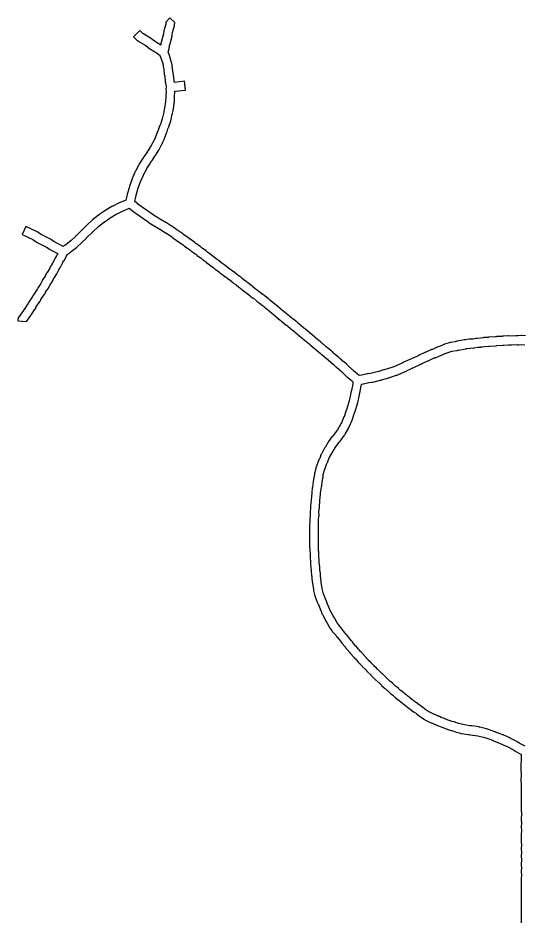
# Model space of a CAD drawing. Extents: x -90 to 105, y 288 to 664.
# Drawn here: x -89.3 to 7.5, y 492.2 to 664.5 of the extents above; entities that cross this region are included whole.
import ezdxf

# ---------------------------------------------------------------- set-up
doc = ezdxf.new("R2010")
doc.units = 0
doc.layers.get('0').update_dxf_attribs({"linetype": 'CONTINUOUS'})

msp = doc.modelspace()

# ---------------------------------------------------------------- linework, layer by layer
at = {"color": 7}
for points in [[(8.175359, 603.505857), (7.451376, 603.539275), (7.423518, 603.539275), (7.362259, 603.539275), (6.799779, 603.500296), (6.794219, 603.500296), (6.387675, 603.517119), (6.359817, 603.517119), (6.298558, 603.517119), (5.374087, 603.455872), (5.368526, 603.455872), (4.961982, 603.472695), (4.934124, 603.472695), (4.872865, 603.472695), (3.948394, 603.411447), (3.920649, 603.411447), (3.9095, 603.411447), (3.770272, 603.411447), (3.764712, 603.411447), (3.686744, 603.405745), (2.650891, 603.344497), (2.628617, 603.344497), (2.528373, 603.333376), (2.411422, 603.316553), (2.405852, 603.316553), (1.152804, 603.238597), (1.11939, 603.232894), (1.069268, 603.227191), (1.063699, 603.227191), (0.985731, 603.210368), (0.980162, 603.210368), (0.963455, 603.210368), (0.200488, 603.156132), (0.150366, 603.156132), (0.116951, 603.150429), (0.066829, 603.144726), (0.06126, 603.144726), (-0.016707, 603.127903), (-0.462236, 603.049946), (-1.085975, 603.016528), (-1.108253, 603.016528), (-1.214066, 603.005408), (-1.331017, 602.988585), (-1.342154, 602.982882), (-1.882357, 602.893776), (-2.528373, 602.854798), (-2.572926, 602.854798), (-2.61191, 602.849095), (-2.634188, 602.849095), (-2.673172, 602.843392), (-3.308049, 602.732017), (-3.447277, 602.720897), (-3.491829, 602.720897), (-3.530813, 602.715194), (-3.553083, 602.715194), (-3.592067, 602.709492), (-4.934221, 602.470033), (-5.00662, 602.458912), (-5.106863, 602.436671), (-5.173691, 602.414431), (-5.296212, 602.381012), (-6.215114, 602.21395), (-6.293082, 602.20283), (-6.393325, 602.180589), (-6.471294, 602.158348), (-7.379057, 601.879882), (-7.418041, 601.868762), (-7.457026, 601.857642), (-7.49601, 601.840818), (-7.512719, 601.835116), (-7.573978, 601.807172), (-8.364791, 601.456318), (-8.698936, 601.350504), (-8.737921, 601.339383), (-8.782473, 601.32256), (-8.838164, 601.300319), (-8.893854, 601.272376), (-9.706943, 600.910384), (-9.734801, 600.904682), (-9.86846, 600.865703), (-9.907444, 600.84888), (-9.924153, 600.843177), (-9.985412, 600.815234), (-10.954436, 600.380843), (-10.971145, 600.37514), (-11.00456, 600.358317), (-11.082529, 600.319339), (-11.099238, 600.308218), (-11.104798, 600.308218), (-11.104798, 600.302516), (-11.143782, 600.285692), (-12.257602, 599.795611), (-12.296587, 599.778788), (-12.307735, 599.773085), (-12.34672, 599.750845), (-12.380135, 599.734022), (-12.402404, 599.722901), (-12.452526, 599.689483), (-12.691996, 599.55025), (-12.708705, 599.53913), (-15.359598, 598.358478), (-15.376308, 598.352776), (-15.42086, 598.330535), (-15.454276, 598.313712), (-15.498829, 598.291471), (-15.504389, 598.285768), (-15.571217, 598.24679), (-15.788412, 598.124266), (-15.805121, 598.113146), (-17.097153, 597.545096), (-17.108302, 597.539394), (-18.533992, 597.082728), (-18.834724, 597.015892), (-18.901552, 597.004771), (-18.918261, 596.999068), (-19.063057, 596.954501), (-20.004218, 596.651419), (-20.009778, 596.651419), (-21.557989, 596.294997), (-21.569138, 596.294997), (-22.048081, 596.2226), (-22.081496, 596.216898), (-22.187308, 596.200074), (-22.209577, 596.194372), (-23.234292, 595.960473), (-23.295551, 595.949353), (-23.763356, 595.882516), (-24.064087, 596.166542), (-24.10864, 596.205521), (-24.13091, 596.222344), (-24.821478, 596.790393), (-24.866031, 596.829371), (-24.88274, 596.846194), (-24.910598, 596.868435), (-26.024419, 597.937703), (-26.085678, 597.998951), (-26.130231, 598.037929), (-26.14694, 598.054752), (-26.213768, 598.104879), (-27.049133, 598.795447), (-27.071402, 598.817688), (-27.09926, 598.839928), (-27.455683, 599.185213), (-27.511373, 599.240901), (-27.516933, 599.246604), (-27.561486, 599.280022), (-27.578195, 599.296845), (-27.645023, 599.346972), (-28.597339, 600.143354), (-28.603041, 600.149057), (-28.736686, 600.271581), (-28.753509, 600.288404), (-28.792487, 600.327382), (-28.792487, 600.333085), (-28.837054, 600.372064), (-28.853877, 600.388887), (-28.876118, 600.40571), (-29.861849, 601.213229), (-29.878672, 601.230053), (-29.906616, 601.252293), (-29.984572, 601.33025), (-30.04026, 601.385938), (-30.084827, 601.424916), (-30.123805, 601.458334), (-30.948034, 602.137764), (-30.964857, 602.154587), (-30.992801, 602.176828), (-31.126445, 602.310472), (-31.24338, 602.405138), (-31.260203, 602.416258), (-32.062154, 603.078982), (-32.073274, 603.090102), (-32.090097, 603.106926), (-32.106921, 603.118046), (-32.162608, 603.179294), (-32.168311, 603.179294), (-32.212878, 603.218272), (-32.229701, 603.235095), (-32.296537, 603.285222), (-33.176456, 604.014774), (-33.187577, 604.025894), (-33.198697, 604.037015), (-33.226641, 604.059255), (-33.232344, 604.064958), (-33.249167, 604.081781), (-33.288145, 604.109725), (-33.316089, 604.131966), (-34.273973, 604.922779), (-34.285093, 604.933899), (-34.301916, 604.94502), (-34.324157, 604.96726), (-34.32986, 604.972963), (-34.346683, 604.989786), (-34.385661, 605.01773), (-34.413605, 605.039971), (-35.349214, 605.814078), (-35.377158, 605.836318), (-35.382861, 605.842021), (-35.410804, 605.869965), (-35.421924, 605.875668), (-35.433045, 605.886788), (-35.460988, 605.903611), (-35.472109, 605.914731), (-35.477812, 605.920434), (-36.385577, 606.672263), (-36.446825, 606.722391), (-36.452528, 606.728094), (-36.497095, 606.761512), (-36.513918, 606.772632), (-36.586314, 606.822759), (-36.608555, 606.839583), (-36.636499, 606.861823), (-36.658739, 606.878646), (-37.494106, 607.569214), (-37.555353, 607.619341), (-37.561056, 607.625044), (-37.605623, 607.658462), (-37.622446, 607.675285), (-37.694843, 607.719852), (-37.711666, 607.730973), (-37.761793, 607.769951), (-38.714109, 608.555193), (-38.719811, 608.560895), (-38.736635, 608.577719), (-38.770053, 608.605662), (-38.775756, 608.611365), (-38.820323, 608.655932), (-38.837146, 608.667052), (-39.824653, 609.482633), (-39.841476, 609.499456), (-39.874894, 609.527399), (-39.874894, 609.533102), (-39.880597, 609.533102), (-39.925164, 609.572081), (-39.941987, 609.588904), (-40.008824, 609.639031), (-40.883174, 610.363014), (-40.944422, 610.418701), (-40.994549, 610.452119), (-41.061385, 610.502247), (-41.083626, 610.513367), (-41.195001, 610.591324), (-41.222945, 610.613565), (-41.245185, 610.630388), (-41.796525, 611.087053), (-41.857802, 611.142741), (-41.907929, 611.176159), (-41.974765, 611.226286), (-41.997006, 611.237407), (-42.320013, 611.465745), (-42.347957, 611.487986), (-42.370198, 611.504809), (-42.921538, 611.961478), (-42.982814, 612.017165), (-43.032941, 612.056144), (-43.049764, 612.067264), (-43.434033, 612.340141), (-43.445154, 612.345844), (-44.074462, 612.863772), (-44.10788, 612.891715), (-44.158008, 612.930693), (-44.174831, 612.941814), (-44.570235, 613.22028), (-44.598178, 613.24252), (-44.620419, 613.259344), (-45.171759, 613.716009), (-45.266425, 613.793966), (-45.283248, 613.805086), (-45.350084, 613.855214), (-45.372325, 613.866334), (-45.695335, 614.094673), (-45.723279, 614.116913), (-45.74552, 614.133737), (-46.29686, 614.590405), (-46.391526, 614.668362), (-46.408349, 614.679482), (-46.425172, 614.696306), (-46.497568, 614.740873), (-46.837282, 614.98592), (-46.865225, 615.008161), (-46.887466, 615.024984), (-47.338563, 615.398116), (-47.344266, 615.398116), (-47.377684, 615.426059), (-47.388804, 615.43718), (-47.405628, 615.4483), (-48.023798, 615.882691), (-48.051742, 615.904932), (-48.073983, 615.921755), (-48.369146, 616.166802), (-48.430394, 616.22249), (-48.436097, 616.22249), (-48.480664, 616.255908), (-48.5475, 616.300475), (-48.569741, 616.317298), (-49.165637, 616.740552), (-49.19358, 616.762792), (-49.215821, 616.779616), (-49.510982, 617.024663), (-49.572229, 617.07479), (-49.577932, 617.080493), (-49.622499, 617.113911), (-49.639322, 617.125032), (-49.711719, 617.175159), (-50.296474, 617.587272), (-50.307595, 617.598392), (-50.803245, 618.004937), (-50.89791, 618.082893), (-50.914733, 618.094014), (-50.98157, 618.144141), (-51.003811, 618.155261), (-51.505029, 618.517253), (-51.510732, 618.517253), (-52.011951, 618.929366), (-52.062078, 618.962784), (-52.128914, 619.007351), (-52.151155, 619.024174), (-52.69136, 619.408443), (-52.719304, 619.430684), (-52.741545, 619.447507), (-53.08683, 619.731533), (-53.114773, 619.759477), (-53.148192, 619.78742), (-53.198319, 619.826399), (-53.215142, 619.837519), (-53.827744, 620.266341), (-53.855688, 620.288582), (-53.877928, 620.305405), (-54.095118, 620.489176), (-54.100821, 620.494879), (-54.162068, 620.545006), (-54.167771, 620.550709), (-54.212338, 620.584127), (-54.279175, 620.634255), (-54.301415, 620.645375), (-54.969708, 621.11875), (-55.003126, 621.146693), (-55.019949, 621.157814), (-55.214869, 621.319316), (-55.248288, 621.347259), (-55.298415, 621.386238), (-55.315238, 621.397358), (-56.273122, 622.071219), (-56.295363, 622.088042), (-56.323307, 622.110283), (-56.34013, 622.127106), (-56.401377, 622.182794), (-56.40708, 622.182794), (-56.440498, 622.210737), (-56.451619, 622.221858), (-56.468442, 622.232978), (-57.470882, 622.940255), (-57.50986, 622.968198), (-57.520981, 622.979318), (-57.554399, 623.007262), (-57.604526, 623.04624), (-58.573551, 623.731242), (-58.640387, 623.781369), (-58.64609, 623.781369), (-58.696217, 623.814787), (-58.724161, 623.83161), (-58.735281, 623.837313), (-59.74329, 624.555727), (-59.771233, 624.57255), (-59.804651, 624.600494), (-59.810354, 624.606197), (-59.821475, 624.611899), (-59.943998, 624.684296), (-59.955119, 624.689999), (-60.957556, 625.291463), (-60.974379, 625.302584), (-60.980082, 625.308286), (-60.991202, 625.313989), (-61.030181, 625.347407), (-61.080308, 625.380825), (-61.102549, 625.391946), (-63.235515, 626.67284), (-63.268934, 626.695081), (-63.285757, 626.706201), (-66.220674, 628.77234), (-66.242915, 628.789164), (-66.265156, 628.805987), (-66.838774, 629.268221), (-66.649414, 630.14814), (-66.649414, 630.153843), (-66.638293, 630.19841), (-66.242887, 631.612963), (-66.237184, 631.629786), (-66.226064, 631.668764), (-65.752692, 633.005349), (-65.741571, 633.033293), (-65.730451, 633.061236), (-65.179111, 634.314284), (-65.15687, 634.353262), (-65.151167, 634.370086), (-64.527428, 635.550737), (-64.521725, 635.561857), (-63.758758, 636.770352), (-63.753055, 636.776055), (-63.602702, 636.976536), (-63.596999, 636.982238), (-63.552432, 637.043486), (-63.546729, 637.049189), (-63.513311, 637.099316), (-63.502191, 637.116139), (-63.496488, 637.121842), (-62.967423, 637.968346), (-62.945182, 637.996289), (-62.928359, 638.024233), (-62.744588, 638.258131), (-62.738885, 638.269252), (-62.722062, 638.291493), (-62.705238, 638.319436), (-62.699536, 638.330556), (-62.654969, 638.402953), (-62.259562, 639.026693), (-62.253859, 639.037813), (-62.220441, 639.08794), (-62.214738, 639.093643), (-62.186795, 639.14933), (-62.153377, 639.216167), (-62.142256, 639.238408), (-61.557501, 640.352228), (-61.524083, 640.413476), (-61.51838, 640.424596), (-61.490436, 640.480284), (-61.484733, 640.491404), (-61.479031, 640.502524), (-61.150452, 641.287769), (-61.122508, 641.354605), (-61.105685, 641.393584), (-61.099982, 641.421527), (-61.09428, 641.432648), (-61.072039, 641.516193), (-60.955075, 641.850338), (-60.955075, 641.856041), (-60.710028, 642.42409), (-60.710028, 642.429793), (-60.682084, 642.496629), (-60.676381, 642.507749), (-60.659558, 642.563437), (-60.653855, 642.574557), (-60.631615, 642.658103), (-60.453403, 643.187168), (-60.453403, 643.192871), (-60.280752, 643.599418), (-60.225065, 643.733062), (-60.219362, 643.744182), (-60.197121, 643.827728), (-59.968783, 644.523864), (-59.96308, 644.540687), (-59.946257, 644.590814), (-59.940554, 644.601935), (-59.929434, 644.657622), (-59.923731, 644.674445), (-59.906908, 644.757991), (-59.622882, 645.977623), (-59.606058, 646.05002), (-59.600356, 646.06114), (-59.589235, 646.116828), (-59.589235, 646.133651), (-59.583533, 646.167069), (-59.57783, 646.183892), (-59.455306, 646.729663), (-59.444186, 646.768642), (-59.438483, 646.796585), (-59.43278, 646.813408), (-59.427077, 646.869096), (-59.415957, 646.930344), (-59.415957, 646.969322), (-59.248895, 648.122127), (-59.243192, 648.13895), (-59.237489, 648.194637), (-59.226369, 648.267034), (-59.226369, 648.278154), (-59.176241, 649.163639), (-59.170539, 649.236036), (-59.170539, 649.247156), (-59.170539, 649.308404), (-59.170539, 649.319524), (-59.176241, 649.403069), (-59.176241, 649.431013), (-59.131674, 650.249673), (-59.131674, 650.271914), (-59.120554, 650.36658), (-59.120554, 650.405558), (-57.121246, 650.617187), (-57.299457, 652.304626), (-59.220797, 652.109706), (-59.220797, 652.126529), (-59.243038, 652.204485), (-59.282016, 652.399406), (-59.287719, 652.438384), (-59.393534, 653.396271), (-59.393534, 653.43525), (-59.399236, 653.463193), (-59.399236, 653.480016), (-59.410357, 653.541264), (-59.410357, 653.552384), (-59.41606, 653.580328), (-59.477307, 653.864354), (-59.577562, 654.788826), (-59.588682, 654.88908), (-59.588682, 654.905904), (-59.599803, 654.967151), (-59.599803, 654.978272), (-59.622043, 655.061817), (-59.655462, 655.240028), (-59.655462, 655.251149), (-59.677702, 655.446069), (-60.022985, 656.816066), (-60.028687, 656.827187), (-60.028687, 656.832889), (-60.157456, 657.24326), (-60.168576, 657.293387), (-60.174279, 657.304508), (-60.179982, 657.326749), (-60.202222, 657.382436), (-60.202222, 657.388139), (-60.235641, 657.460535), (-60.413852, 657.911632), (-60.23008, 658.624478), (-60.21896, 658.674605), (-60.20784, 658.708023), (-60.202137, 658.735967), (-60.196434, 658.758207), (-60.196434, 658.769328), (-60.185314, 658.841724), (-60.185314, 658.847427), (-60.129626, 659.25954), (-60.123923, 659.281781), (-59.661686, 660.980357), (-59.655983, 661.0083), (-59.650281, 661.025123), (-59.633457, 661.125378), (-59.627755, 661.142201), (-59.577627, 661.665695), (-59.210067, 662.918743), (-59.171089, 663.130372), (-59.159969, 663.564763), (-60.078869, 664.455819), (-60.079482, 664.455249), (-60.859158, 663.619883), (-60.870278, 663.296876), (-61.198857, 662.171917), (-61.209977, 662.149677), (-61.2268, 662.08284), (-61.237921, 662.032713), (-61.249041, 661.999295), (-61.249041, 661.988174), (-61.254744, 661.954756), (-61.260447, 661.926813), (-61.260447, 661.915692), (-61.316134, 661.403333), (-61.761662, 659.74931), (-61.772783, 659.710332), (-61.783903, 659.665765), (-61.795024, 659.604517), (-61.806144, 659.52656), (-61.839562, 659.270392), (-63.209562, 660.111324), (-63.660659, 660.495594), (-63.777623, 660.579139), (-65.297988, 661.475764), (-65.83819, 662.038245), (-67.063391, 660.852025), (-66.512051, 660.283975), (-66.383967, 660.155891), (-66.317131, 660.105764), (-66.267004, 660.077821), (-66.244763, 660.060997), (-66.205785, 660.044174), (-66.166806, 660.021934), (-64.7077, 659.153155), (-64.351278, 658.852423), (-64.29003, 658.796735), (-64.27891, 658.785615), (-64.256669, 658.768792), (-64.223251, 658.740848), (-64.21213, 658.735145), (-64.173152, 658.712905), (-64.100756, 658.668338), (-62.51356, 657.688175), (-62.123722, 657.381874), (-62.112602, 657.370754), (-62.068035, 657.337336), (-62.017907, 657.298357), (-62.001084, 657.287237), (-61.995382, 657.287237), (-61.794901, 656.791587), (-61.683526, 656.418458), (-61.683526, 656.401635), (-61.644548, 656.273551), (-61.638845, 656.262431), (-61.638845, 656.256728), (-61.627725, 656.234487), (-61.432804, 655.761115), (-61.432804, 655.755413), (-61.410563, 655.649598), (-61.354876, 655.126101), (-61.349173, 655.059265), (-61.338053, 654.981308), (-61.33235, 654.959068), (-61.271102, 654.658335), (-61.165288, 653.700448), (-61.159585, 653.633612), (-61.148464, 653.561215), (-61.126224, 653.466549), (-61.087245, 653.271629), (-61.081543, 653.232651), (-60.981288, 652.297041), (-60.970168, 652.207936), (-60.959047, 652.135539), (-60.942224, 652.035285), (-60.903246, 651.845924), (-60.892125, 651.773528), (-60.830878, 651.233325), (-60.830878, 651.216502), (-60.825175, 651.088418), (-60.830878, 650.993752), (-60.83658, 650.921356), (-60.83658, 650.848959), (-60.83658, 650.832136), (-60.82546, 650.414454), (-60.82546, 650.392213), (-60.870027, 649.567988), (-60.87573, 649.495591), (-60.87573, 649.423195), (-60.870027, 649.32294), (-60.870027, 649.300699), (-60.920154, 648.431918), (-60.920154, 648.415095), (-61.098366, 647.173184), (-61.104068, 647.156361), (-61.226592, 646.610587), (-61.243415, 646.543751), (-61.254536, 646.471354), (-61.260239, 646.426787), (-61.265941, 646.415666), (-61.265941, 646.409964), (-61.566674, 645.106794), (-61.572376, 645.095674), (-61.845253, 644.254739), (-61.845253, 644.249036), (-62.017905, 643.842492), (-62.045848, 643.775656), (-62.051551, 643.764535), (-62.073792, 643.708848), (-62.073792, 643.699202), (-62.252003, 643.15343), (-62.257706, 643.14231), (-62.519462, 642.50743), (-62.547406, 642.440594), (-62.57535, 642.373757), (-62.603293, 642.279091), (-62.692399, 642.011775), (-62.692399, 642.006072), (-63.05439, 641.148431), (-63.060093, 641.131607), (-63.655989, 639.989943), (-63.667109, 639.978823), (-64.1015, 639.277118), (-64.140478, 639.22143), (-64.274122, 639.048779), (-64.279825, 639.043077), (-64.324392, 638.981829), (-64.363371, 638.926141), (-64.413498, 638.842596), (-64.909148, 638.057351), (-64.931388, 638.029408), (-64.948212, 638.001464), (-65.104154, 637.800984), (-65.109856, 637.795281), (-65.154423, 637.734033), (-65.193402, 637.678346), (-65.199105, 637.672643), (-65.210225, 637.65582), (-65.92307, 636.519724), (-65.962048, 636.458477), (-65.995467, 636.397229), (-66.040034, 636.308123), (-66.641498, 635.177597), (-66.680477, 635.1052), (-66.70842, 635.049513), (-66.725243, 635.010534), (-67.309999, 633.679518), (-67.33224, 633.623831), (-67.337942, 633.60159), (-67.833592, 632.209315), (-67.844713, 632.181371), (-67.844713, 632.175669), (-67.861536, 632.125541), (-67.867238, 632.097598), (-68.262645, 630.694182), (-68.284886, 630.610637), (-68.284886, 630.604934), (-68.301709, 630.549247), (-68.307412, 630.521303), (-68.513481, 629.54671), (-69.627302, 629.073338), (-69.655245, 629.062217), (-69.705372, 629.045394), (-69.711075, 629.039692), (-69.761203, 629.017451), (-69.81133, 628.989507), (-71.058809, 628.365768), (-71.097787, 628.348945), (-71.136766, 628.332121), (-71.142468, 628.326419), (-71.192596, 628.298475), (-71.231574, 628.276234), (-72.412222, 627.580095), (-72.451201, 627.557855), (-72.534746, 627.507727), (-72.584874, 627.474309), (-73.754384, 626.677927), (-73.787803, 626.649984), (-73.804626, 626.638863), (-73.821449, 626.62204), (-74.93527, 625.736552), (-74.940972, 625.73085), (-74.957795, 625.719729), (-74.985739, 625.691786), (-75.058136, 625.619389), (-75.971467, 624.772885), (-76.032715, 624.717198), (-76.077282, 624.672631), (-76.105225, 624.644687), (-76.344684, 624.382931), (-76.389223, 624.338392), (-77.001825, 623.770343), (-77.057512, 623.720216), (-77.102051, 623.670088), (-77.168887, 623.597692), (-77.17459, 623.591989), (-77.380659, 623.369211), (-77.425226, 623.324644), (-78.021119, 622.773301), (-78.03224, 622.76218), (-78.126906, 622.673074), (-78.171444, 622.622947), (-78.193685, 622.595004), (-78.271642, 622.511458), (-78.282762, 622.505755), (-78.990038, 621.843035), (-79.040166, 621.798468), (-80.092727, 620.968673), (-80.10955, 620.957553), (-80.276613, 620.846178), (-80.33786, 620.807199), (-80.354684, 620.796079), (-80.410371, 620.757101), (-80.443789, 620.729157), (-80.549604, 620.645612), (-82.353992, 621.592358), (-82.365112, 621.598061), (-82.788363, 621.882087), (-82.810603, 621.89891), (-82.849582, 621.921151), (-82.883, 621.943392), (-82.921978, 621.965633), (-82.933099, 621.971335), (-83.005495, 622.010314), (-84.937973, 622.990476), (-85.38907, 623.335761), (-85.40019, 623.346881), (-85.439169, 623.374825), (-85.467112, 623.397066), (-85.511679, 623.425009), (-85.539623, 623.441832), (-85.550743, 623.447535), (-85.662118, 623.497662), (-85.673239, 623.503365), (-87.7171, 624.466818), (-88.441082, 622.924178), (-86.40279, 621.966291), (-85.962831, 621.637715), (-85.901583, 621.587588), (-85.89588, 621.587588), (-85.829044, 621.543021), (-85.773356, 621.509603), (-85.67869, 621.465036), (-83.746213, 620.473736), (-83.278407, 620.167435), (-83.23384, 620.134017), (-83.205896, 620.117194), (-83.161329, 620.08925), (-83.155626, 620.08925), (-83.127683, 620.07813), (-81.612887, 619.287316), (-81.857934, 618.813945), (-82.052855, 618.502072), (-82.091833, 618.446384), (-82.091833, 618.440682), (-82.130812, 618.379434), (-82.16979, 618.295889), (-82.598612, 617.454954), (-82.609732, 617.43813), (-82.826922, 617.087277), (-82.838042, 617.076156), (-82.915999, 616.948072), (-83.205594, 616.368886), (-83.216714, 616.352062), (-83.667811, 615.655926), (-83.690052, 615.616948), (-83.701172, 615.600125), (-83.717996, 615.572181), (-83.779243, 615.455218), (-83.779243, 615.449515), (-84.007582, 614.992849), (-84.024405, 614.964906), (-84.514486, 614.224214), (-84.525606, 614.207391), (-84.54243, 614.179447), (-84.575848, 614.12932), (-84.586968, 614.107079), (-84.598088, 614.084838), (-84.626032, 614.023591), (-84.854371, 613.555787), (-85.377867, 612.770543), (-85.388987, 612.759422), (-85.422406, 612.698175), (-85.450349, 612.648048), (-85.500476, 612.531084), (-85.522717, 612.492106), (-86.252269, 611.394991), (-86.296836, 611.333743), (-86.330254, 611.278056), (-86.347077, 611.255815), (-86.369318, 611.200128), (-86.408296, 611.105462), (-86.43624, 611.038626), (-87.204775, 609.913667), (-87.299441, 609.729896), (-87.327384, 609.646351), (-88.068076, 608.582652), (-88.073779, 608.576949), (-88.168445, 608.437716), (-88.174148, 608.426595), (-88.207566, 608.365348), (-88.213269, 608.348525), (-88.218971, 608.342822), (-89.026491, 607.184448), (-89.182433, 606.95611), (-89.193553, 606.928166), (-89.221497, 606.844621), (-89.23832, 606.794494), (-89.244023, 606.76655), (-89.255143, 606.710863), (-89.255143, 606.443546), (-89.255143, 606.426723), (-89.255143, 606.409899), (-87.589982, 606.270666), (-86.804738, 607.390056), (-86.793617, 607.406879), (-86.754639, 607.457006), (-86.748936, 607.468127), (-86.709958, 607.529374), (-86.704255, 607.540495), (-86.670837, 607.607331), (-86.665134, 607.618451), (-86.665134, 607.624154), (-85.930014, 608.687853), (-85.907773, 608.710094), (-85.829817, 608.827058), (-85.824114, 608.838178), (-85.790696, 608.905014), (-85.784993, 608.916135), (-85.76817, 608.960702), (-85.740226, 609.044247), (-85.734523, 609.04995), (-85.043956, 610.063528), (-85.021715, 610.091471), (-84.988297, 610.147159), (-84.977177, 610.158279), (-84.943758, 610.219527), (-84.932638, 610.23635), (-84.910397, 610.286477), (-84.904695, 610.29218), (-84.871276, 610.375725), (-84.832298, 610.459271), (-84.136159, 611.500692), (-84.102741, 611.545259), (-84.085918, 611.5675), (-84.080215, 611.57862), (-84.041237, 611.639868), (-84.035534, 611.650988), (-83.979846, 611.784632), (-83.968726, 611.806873), (-83.940782, 611.862561), (-83.411717, 612.65894), (-83.394894, 612.681181), (-83.366951, 612.731308), (-83.350127, 612.753549), (-83.339007, 612.781492), (-83.311064, 612.831619), (-83.299943, 612.859563), (-83.082754, 613.305091), (-82.575963, 614.079195), (-82.54802, 614.118174), (-82.531197, 614.151592), (-82.508956, 614.19057), (-82.503253, 614.201691), (-82.469835, 614.268527), (-82.269354, 614.675071), (-82.258234, 614.697312), (-81.818275, 615.376742), (-81.801451, 615.398983), (-81.773508, 615.44911), (-81.756685, 615.471351), (-81.728741, 615.521478), (-81.400165, 616.167493), (-81.394462, 616.178613), (-81.199542, 616.484914), (-81.182719, 616.512857), (-81.165896, 616.535098), (-81.149073, 616.557339), (-81.121129, 616.607466), (-81.121129, 616.613169), (-81.082151, 616.685566), (-80.631054, 617.576622), (-80.614231, 617.604566), (-80.41931, 617.910867), (-80.397069, 617.944285), (-80.380246, 617.966526), (-80.339871, 618.036784), (-80.334168, 618.047904), (-79.827381, 619.022497), (-79.827381, 619.0282), (-79.810557, 619.061618), (-79.804855, 619.067321), (-79.799152, 619.073024), (-79.409314, 619.384894), (-79.370336, 619.412837), (-79.353512, 619.423958), (-79.169741, 619.546481), (-79.136323, 619.568722), (-79.108379, 619.585545), (-79.097259, 619.591248), (-79.052692, 619.624666), (-79.035869, 619.635787), (-79.019046, 619.65261), (-77.994331, 620.465698), (-77.933083, 620.510265), (-77.92738, 620.515968), (-77.882813, 620.554946), (-77.86599, 620.566067), (-77.804742, 620.627314), (-77.192143, 621.195364), (-77.17532, 621.206484), (-77.119632, 621.262171), (-77.091689, 621.284412), (-77.074866, 621.306653), (-77.002469, 621.38461), (-76.918924, 621.479276), (-76.896683, 621.501516), (-76.874442, 621.523757), (-76.217287, 622.125222), (-76.211585, 622.130924), (-76.172606, 622.175491), (-76.128039, 622.220059), (-75.89414, 622.476227), (-75.8719, 622.498467), (-75.849659, 622.520708), (-75.181369, 623.138876), (-75.175667, 623.144579), (-75.136688, 623.183557), (-75.119865, 623.20038), (-75.108745, 623.211501), (-74.869286, 623.473257), (-74.847045, 623.495498), (-74.824804, 623.517739), (-73.866917, 624.408795), (-73.850094, 624.425619), (-73.82215, 624.447859), (-72.736176, 625.311069), (-72.730474, 625.316772), (-71.622225, 626.07417), (-71.611104, 626.079873), (-71.572126, 626.107816), (-70.374771, 626.809524), (-70.357948, 626.820644), (-70.32453, 626.837468), (-69.043638, 627.477913), (-69.00466, 627.494737), (-68.99354, 627.500439), (-67.9187, 627.957108), (-67.356223, 627.506008), (-67.35052, 627.500305), (-67.283683, 627.444618), (-67.277981, 627.444618), (-67.239002, 627.4112), (-67.2333, 627.405497), (-67.194321, 627.377553), (-64.276113, 625.333692), (-64.253872, 625.311451), (-64.170326, 625.255764), (-64.159206, 625.250061), (-64.06454, 625.194374), (-62.003973, 623.952463), (-61.992852, 623.941343), (-61.970612, 623.930223), (-61.898215, 623.885656), (-61.892512, 623.879953), (-61.803407, 623.824265), (-61.797704, 623.824265), (-60.784126, 623.211663), (-60.733999, 623.178245), (-59.725993, 622.4654), (-59.659157, 622.415273), (-59.620179, 622.393032), (-59.609058, 622.381911), (-59.586817, 622.370791), (-59.569994, 622.359671), (-59.564291, 622.353968), (-58.611976, 621.680107), (-58.606273, 621.674404), (-58.550586, 621.624277), (-58.500458, 621.585298), (-58.483635, 621.574178), (-57.492333, 620.878042), (-57.481212, 620.866922), (-57.408816, 620.811234), (-57.397695, 620.800114), (-57.31415, 620.733277), (-57.297327, 620.722157), (-57.22493, 620.67203), (-57.208107, 620.660909), (-56.322619, 620.03717), (-56.272492, 619.998191), (-56.11655, 619.864547), (-56.110847, 619.858844), (-56.0496, 619.808717), (-55.999472, 619.769739), (-55.932636, 619.719611), (-55.910395, 619.708491), (-55.242103, 619.235116), (-55.191976, 619.196138), (-54.935808, 618.984508), (-54.902389, 618.956565), (-54.852262, 618.917587), (-54.835439, 618.906466), (-54.222837, 618.477644), (-54.17271, 618.438666), (-53.832993, 618.15464), (-53.827291, 618.148937), (-53.732625, 618.07098), (-53.715802, 618.05986), (-53.648965, 618.015321), (-53.626724, 617.998498), (-53.086522, 617.614229), (-53.036395, 617.575251), (-52.652128, 617.257809), (-52.540753, 617.168704), (-52.473917, 617.118576), (-52.451676, 617.107456), (-51.93932, 616.745465), (-51.889193, 616.706486), (-51.443665, 616.338926), (-51.382417, 616.283239), (-51.33229, 616.24426), (-51.315467, 616.23314), (-50.652743, 615.765334), (-50.602616, 615.726355), (-50.307452, 615.481308), (-50.246204, 615.43118), (-50.196077, 615.392202), (-50.129241, 615.347635), (-50.107, 615.330812), (-49.511104, 614.907561), (-49.460977, 614.868583), (-49.165816, 614.623535), (-49.054441, 614.53443), (-49.037618, 614.523309), (-48.419447, 614.088919), (-48.36932, 614.04994), (-47.979482, 613.726933), (-47.918235, 613.671246), (-47.868107, 613.632267), (-47.851284, 613.621147), (-47.433603, 613.331552), (-47.383475, 613.292574), (-46.832132, 612.835905), (-46.737466, 612.757948), (-46.720643, 612.746828), (-46.653807, 612.696701), (-46.631566, 612.68558), (-46.308559, 612.457242), (-46.258432, 612.418263), (-45.707091, 611.961598), (-45.595717, 611.866932), (-45.578893, 611.855811), (-45.183487, 611.582934), (-45.133359, 611.543956), (-44.582019, 611.08729), (-44.470644, 610.992624), (-44.453821, 610.981504), (-44.069552, 610.708627), (-44.058432, 610.702924), (-43.45697, 610.207274), (-43.345595, 610.118169), (-43.328772, 610.107048), (-42.933365, 609.828582), (-42.883238, 609.789604), (-42.331895, 609.332938), (-42.237229, 609.254981), (-42.220406, 609.243861), (-42.203583, 609.227038), (-42.164604, 609.204797), (-42.131186, 609.182556), (-42.025372, 609.1046), (-41.975244, 609.065621), (-41.050775, 608.302654), (-41.022832, 608.280414), (-41.006009, 608.263591), (-41.000306, 608.257888), (-40.955739, 608.213349), (-40.938916, 608.202229), (-39.897494, 607.339019), (-39.891792, 607.333316), (-39.869551, 607.316493), (-39.841607, 607.28855), (-39.813664, 607.266309), (-38.850208, 606.469927), (-38.755542, 606.39197), (-38.738719, 606.38085), (-38.649613, 606.319602), (-38.643911, 606.313899), (-38.63279, 606.308196), (-38.604847, 606.285956), (-38.582606, 606.269132), (-37.74724, 605.578562), (-37.685992, 605.522875), (-37.635865, 605.489457), (-37.546759, 605.428209), (-37.541056, 605.422506), (-37.524233, 605.411386), (-37.474106, 605.372407), (-36.560775, 604.615009), (-36.499498, 604.564882), (-36.493796, 604.559179), (-36.482675, 604.553477), (-36.449257, 604.525533), (-36.432434, 604.50871), (-36.415611, 604.49759), (-35.452155, 603.701207), (-35.446452, 603.695505), (-35.407474, 603.662087), (-35.362907, 603.628668), (-35.340666, 603.611845), (-35.329545, 603.600725), (-35.312722, 603.589604), (-34.354835, 602.793222), (-34.349132, 602.78752), (-34.34343, 602.781817), (-34.310011, 602.753873), (-34.298891, 602.742753), (-34.293188, 602.742753), (-34.282068, 602.731632), (-33.335318, 601.951959), (-33.307375, 601.929719), (-33.285134, 601.907478), (-33.229447, 601.85179), (-33.184879, 601.807223), (-33.145901, 601.773805), (-32.304966, 601.083238), (-32.299263, 601.077535), (-32.17674, 600.96616), (-32.115492, 600.904913), (-32.070925, 600.865934), (-31.987379, 600.799098), (-31.163154, 600.114099), (-31.157451, 600.108396), (-31.085054, 600.04156), (-31.029367, 599.985873), (-30.9848, 599.941306), (-30.945821, 599.907887), (-29.96009, 599.100368), (-29.915523, 599.061389), (-29.781879, 598.927745), (-29.726192, 598.872058), (-29.676064, 598.827491), (-29.659241, 598.81637), (-28.684648, 598.014419), (-28.634521, 597.969852), (-28.278098, 597.624567), (-28.222407, 597.56888), (-28.188992, 597.540936), (-28.172283, 597.529816), (-28.088746, 597.462979), (-27.253381, 596.766843), (-27.208828, 596.727865), (-26.100576, 595.669735), (-26.095016, 595.658614), (-26.033757, 595.602927), (-25.989204, 595.563949), (-25.95022, 595.536005), (-25.231806, 594.934543), (-25.187253, 594.895565), (-24.947783, 594.661666), (-24.997904, 594.288537), (-24.997904, 594.277417), (-25.315343, 592.790465), (-25.315343, 592.784762), (-25.315343, 592.773641), (-25.326492, 592.729074), (-25.332053, 592.651118), (-25.337613, 592.60099), (-25.343173, 592.573047), (-25.67175, 591.030407), (-25.67731, 591.013584), (-26.133977, 589.509925), (-26.328894, 589.030982), (-26.334455, 589.025279), (-26.356724, 588.969592), (-26.373433, 588.936173), (-26.401291, 588.841508), (-26.406851, 588.808089), (-26.663031, 587.978292), (-26.668591, 587.961469), (-27.236639, 586.624884), (-27.242199, 586.619181), (-27.916061, 585.455239), (-28.712443, 584.397109), (-28.812698, 584.291294), (-28.840641, 584.269053), (-28.857464, 584.246813), (-28.896443, 584.207834), (-28.918683, 584.185594), (-28.935507, 584.163353), (-28.968925, 584.118786), (-29.620511, 583.250004), (-29.637334, 583.227763), (-29.670752, 583.183196), (-29.687575, 583.160956), (-29.698696, 583.133012), (-29.726639, 583.082885), (-30.266845, 582.11386), (-30.289086, 582.080442), (-30.311326, 582.058201), (-30.355893, 581.996953), (-30.389312, 581.946826), (-30.411552, 581.907848), (-30.422673, 581.896727), (-30.444914, 581.85216), (-30.940563, 580.949966), (-30.973982, 580.894279), (-30.985102, 580.877456), (-30.996222, 580.855215), (-31.024166, 580.799528), (-31.035286, 580.777287), (-31.046407, 580.743869), (-31.079825, 580.654763), (-31.330433, 580.003177), (-31.413978, 579.852824), (-31.441922, 579.808256), (-31.458745, 579.780313), (-31.469865, 579.758072), (-31.497809, 579.707945), (-31.508929, 579.680001), (-31.520049, 579.652058), (-31.536873, 579.601931), (-32.021385, 578.343314), (-32.032505, 578.321073), (-32.043626, 578.287655), (-32.049328, 578.265414), (-32.055031, 578.237471), (-32.066152, 578.204053), (-32.077272, 578.153925), (-32.272192, 577.301853), (-32.289016, 577.240605), (-32.294718, 577.218364), (-32.300421, 577.190421), (-32.311541, 577.134733), (-32.317244, 577.10679), (-32.317244, 577.078846), (-32.322947, 577.023159), (-32.367514, 576.583199), (-32.501158, 575.976166), (-32.512279, 575.931599), (-32.523399, 575.898181), (-32.529102, 575.864763), (-32.540222, 575.814635), (-32.545925, 575.781217), (-32.551628, 575.753274), (-32.55733, 575.692026), (-32.629727, 574.906781), (-32.713272, 574.533653), (-32.724393, 574.494674), (-32.730096, 574.450107), (-32.741216, 574.388859), (-32.746919, 574.327612), (-32.830464, 573.469971), (-32.836167, 573.430992), (-32.836167, 573.419872), (-32.836167, 573.397631), (-32.84187, 573.341944), (-32.964394, 572.083327), (-32.970096, 571.999782), (-32.975799, 571.960803), (-32.975799, 571.938563), (-32.975799, 571.916322), (-33.081614, 570.874901), (-33.087317, 570.830333), (-33.087317, 570.791355), (-33.093019, 570.735668), (-33.093019, 570.729965), (-33.087317, 570.501626), (-33.159713, 569.766506), (-33.165416, 569.721939), (-33.165416, 569.682961), (-33.165416, 569.554877), (-33.165416, 569.543756), (-33.154296, 569.137209), (-33.154296, 569.120386), (-33.226692, 568.379697), (-33.232395, 568.296152), (-33.238098, 568.207046), (-33.238098, 568.195926), (-33.238098, 568.11238), (-33.226977, 567.705833), (-33.226977, 567.68901), (-33.260395, 567.32145), (-33.266098, 567.271323), (-33.271801, 567.187777), (-33.271801, 567.176657), (-33.254978, 566.213204), (-33.254978, 566.18526), (-33.266098, 566.129573), (-33.277219, 565.951362), (-33.277219, 565.940241), (-33.277219, 565.856696), (-33.260395, 564.787428), (-33.260395, 564.759484), (-33.271516, 564.65923), (-33.277219, 564.609103), (-33.282921, 564.525557), (-33.282921, 564.514437), (-33.266098, 563.478584), (-33.266098, 563.428457), (-33.266098, 563.395039), (-33.260395, 563.344912), (-33.260395, 563.333791), (-33.254693, 563.300373), (-33.237869, 562.320211), (-33.237869, 562.270084), (-33.237869, 562.236665), (-33.232167, 562.219842), (-33.215344, 562.080609), (-33.1874, 561.852271), (-33.170577, 560.977921), (-33.170577, 560.949977), (-33.170577, 560.844162), (-33.170577, 560.810744), (-33.164874, 560.749496), (-33.153754, 560.6771), (-33.12581, 560.432052), (-33.120107, 559.997661), (-33.120107, 559.947534), (-33.120107, 559.914116), (-33.114405, 559.863989), (-33.114405, 559.852868), (-33.103284, 559.780472), (-33.00303, 559.006368), (-32.997327, 558.644376), (-32.997327, 558.594249), (-32.997327, 558.555271), (-32.991624, 558.510703), (-32.991624, 558.499583), (-32.980504, 558.427187), (-32.874689, 557.575114), (-32.868986, 557.374634), (-32.868986, 557.291088), (-32.868986, 557.25211), (-32.863284, 557.196422), (-32.857581, 557.151884), (-32.851878, 557.12394), (-32.746063, 556.271868), (-32.740361, 556.227301), (-32.740361, 556.221598), (-32.734658, 556.18818), (-32.723537, 556.143613), (-32.723537, 556.132492), (-32.701297, 556.060096), (-32.701297, 556.054393), (-32.545355, 554.851467), (-32.545355, 554.845764), (-32.539652, 554.806786), (-32.533949, 554.756658), (-32.528246, 554.72324), (-32.522544, 554.706417), (-32.50572, 554.639581), (-32.255113, 553.659418), (-32.24941, 553.637178), (-32.238289, 553.598199), (-32.227169, 553.559221), (-32.216049, 553.514654), (-32.210346, 553.503533), (-32.182402, 553.436697), (-31.792567, 552.417551), (-31.748, 552.322885), (-31.658895, 552.150234), (-31.647774, 552.127993), (-31.269077, 551.136691), (-31.252253, 551.092152), (-31.23543, 551.053174), (-31.21319, 551.008607), (-31.21319, 551.002904), (-31.179771, 550.941656), (-31.151828, 550.897089), (-31.140707, 550.874848), (-30.901249, 550.245537), (-30.895546, 550.234417), (-30.878723, 550.195439), (-30.861899, 550.15646), (-30.845076, 550.117482), (-30.839374, 550.106361), (-30.805955, 550.045114), (-30.243475, 548.986983), (-30.237772, 548.97016), (-30.215531, 548.931182), (-30.170964, 548.853225), (-30.165262, 548.842105), (-30.126283, 548.786417), (-29.942512, 548.524661), (-29.558245, 547.800678), (-29.552543, 547.783855), (-29.530302, 547.744876), (-29.496884, 547.683629), (-29.485763, 547.666806), (-29.48006, 547.661103), (-29.435493, 547.599855), (-28.984396, 546.948269), (-28.978694, 546.937149), (-28.95075, 546.89817), (-28.900623, 546.831334), (-28.89492, 546.820214), (-28.844793, 546.764526), (-28.248898, 546.073959), (-28.237749, 546.062838), (-28.070675, 545.817791), (-28.042817, 545.773224), (-28.020548, 545.750983), (-27.987133, 545.706416), (-27.981573, 545.700713), (-27.931451, 545.645026), (-27.352264, 544.976733), (-27.174053, 544.714976), (-27.162904, 544.698153), (-27.129489, 544.653586), (-27.11278, 544.631345), (-27.079364, 544.586807), (-27.073804, 544.581104), (-26.438926, 543.851553), (-26.416657, 543.823609), (-26.255152, 543.58971), (-26.249592, 543.57859), (-26.216176, 543.534023), (-26.166055, 543.467187), (-26.166055, 543.461484), (-26.110365, 543.400236), (-25.631422, 542.843324), (-25.620273, 542.832204), (-25.592415, 542.798786), (-25.575706, 542.781963), (-25.503306, 542.715126), (-25.492158, 542.698303), (-25.486597, 542.6926), (-25.469888, 542.68148), (-24.729197, 541.823839), (-24.690213, 541.779272), (-24.679064, 541.762449), (-24.634512, 541.717882), (-24.556543, 541.651045), (-24.545395, 541.639925), (-24.528685, 541.617684), (-23.888239, 540.88813), (-23.793564, 540.776755), (-23.776855, 540.759932), (-23.715596, 540.698684), (-23.704447, 540.692981), (-23.587495, 540.581606), (-23.570786, 540.564783), (-23.258916, 540.202792), (-23.253356, 540.197089), (-23.208803, 540.146962), (-23.197654, 540.130139), (-23.153101, 540.085572), (-22.546069, 539.506388), (-22.53492, 539.495267), (-22.256465, 539.177829), (-22.256465, 539.172126), (-22.211913, 539.121999), (-22.156222, 539.066311), (-22.11167, 539.027333), (-22.0894, 539.005092), (-21.543628, 538.476027), (-21.538068, 538.470324), (-21.526919, 538.459204), (-21.51577, 538.442381), (-21.499061, 538.42014), (-21.454508, 538.375573), (-21.404387, 538.314325), (-21.398827, 538.308622), (-21.337568, 538.252935), (-20.591308, 537.54009), (-20.530049, 537.489963), (-20.51334, 537.478842), (-20.502191, 537.467722), (-19.611134, 536.621218), (-19.599985, 536.604395), (-19.549864, 536.559828), (-19.494174, 536.509701), (-19.488613, 536.503998), (-19.477464, 536.498295), (-19.460755, 536.487175), (-19.455195, 536.476054), (-18.970683, 536.019386), (-18.92613, 535.974819), (-18.909421, 535.957996), (-18.814747, 535.880039), (-18.792478, 535.868918), (-18.363657, 535.523633), (-18.341387, 535.50681), (-17.923705, 535.100266), (-17.862446, 535.050139), (-17.790046, 534.994451), (-17.288827, 534.593476), (-17.266557, 534.576653), (-16.960257, 534.281489), (-16.915704, 534.236922), (-16.854445, 534.181235), (-16.848885, 534.181235), (-16.241852, 533.702291), (-16.213994, 533.68005), (-16.180579, 533.652107), (-16.16943, 533.640986), (-16.11374, 533.596419), (-16.097031, 533.585299), (-15.1113, 532.805623), (-15.072316, 532.766645), (-15.061167, 532.760942), (-15.050018, 532.749822), (-14.999896, 532.716403), (-14.977627, 532.69958), (-14.192384, 532.075841), (-14.186823, 532.070138), (-14.136702, 532.03116), (-14.075443, 531.986592), (-13.997475, 531.936465), (-13.925075, 531.891898), (-13.913926, 531.880778), (-13.33474, 531.424112), (-13.31803, 531.412992), (-13.284615, 531.385048), (-13.267906, 531.373928), (-13.1788, 531.31268), (-12.772256, 531.056512), (-12.766696, 531.050809), (-12.170802, 530.583003), (-12.126249, 530.544025), (-12.1151, 530.532904), (-12.053841, 530.493926), (-11.981441, 530.449359), (-11.24632, 529.975987), (-11.196198, 529.942569), (-11.123799, 529.898002), (-10.099084, 529.385643), (-9.937579, 529.302097), (-9.859611, 529.274154), (-9.141196, 528.995688), (-9.118927, 528.984568), (-8.745797, 528.806356), (-8.690107, 528.778413), (-8.612139, 528.744995), (-8.528602, 528.717051), (-7.893724, 528.477592), (-7.882575, 528.471889), (-7.871426, 528.466187), (-7.865866, 528.460484), (-7.849157, 528.454781), (-7.793467, 528.43254), (-7.70993, 528.404597), (-6.545987, 527.975778), (-6.490297, 527.953537), (-6.468028, 527.947834), (-6.328801, 527.908856), (-6.005793, 527.82531), (-5.989084, 527.819607), (-5.287377, 527.563439), (-5.231687, 527.541199), (-5.14815, 527.518958), (-5.064613, 527.496717), (-5.059053, 527.496717), (-4.301655, 527.301797), (-4.245964, 527.284974), (-4.223695, 527.279271), (-4.101174, 527.25703), (-4.078905, 527.25703), (-2.809149, 527.056549), (-2.747889, 527.045429), (-2.664352, 527.034309), (-2.658784, 527.034309), (-2.385898, 527.023188), (-2.369191, 527.023188), (-0.993623, 526.805999), (-0.960208, 526.800296), (0.365238, 526.460582), (0.393085, 526.45488), (1.690686, 526.00378), (1.701824, 525.998077), (2.214181, 525.775299), (2.286579, 525.74188), (2.347839, 525.713937), (2.364546, 525.708234), (3.183204, 525.418639), (3.188764, 525.418639), (4.497503, 524.839453), (4.530918, 524.822629), (4.553188, 524.811509), (5.884203, 524.098664), (5.934325, 524.07072), (6.129242, 523.948197), (6.251763, 523.8758), (6.352007, 523.825673), (7.309892, 523.307745), (7.321041, 523.302042), (7.282057, 520.227897), (7.282057, 520.222195), (7.282057, 520.166507), (7.287617, 520.11638), (7.321033, 519.520487), (7.321033, 519.509367), (7.304324, 518.261888), (7.309884, 518.20064), (7.309884, 518.161662), (7.343299, 517.565769), (7.343299, 517.554648), (7.32103, 515.861641), (7.32103, 515.855938), (7.32103, 515.711145), (7.32103, 515.672167), (7.365583, 514.987165), (7.365583, 514.976045), (7.348874, 513.912346), (7.348874, 513.851098), (7.371143, 513.489107), (7.371143, 513.483404), (7.359994, 512.575638), (7.359994, 512.569936), (7.359994, 512.48639), (7.359994, 512.425143), (7.359994, 512.380575), (7.382263, 512.063137), (7.382263, 512.057434), (7.365554, 510.748693), (7.365554, 510.74299), (7.365554, 510.659445), (7.365554, 510.598197), (7.371114, 510.55363), (7.382263, 510.347561), (7.382263, 510.336441), (7.365554, 509.144652), (7.365554, 509.138949), (7.365554, 509.077701), (7.382263, 508.810384), (7.382263, 508.799264), (7.365554, 507.718859), (7.365554, 507.713156), (7.365554, 507.651908), (7.376703, 507.546094), (7.376703, 507.540391), (7.376703, 507.52927), (7.376703, 507.523568), (7.359994, 506.443162), (7.365554, 506.381915), (7.365554, 506.348497), (7.382263, 506.053336), (7.382263, 506.036513), (7.365554, 505.022938), (7.371114, 504.961691), (7.371114, 504.928272), (7.387823, 504.62754), (7.387823, 504.610717), (7.371114, 503.597142), (7.376675, 503.535895), (7.393384, 503.240734), (7.393384, 503.229614), (7.376675, 501.987706), (7.376675, 501.926458), (7.376675, 501.88748), (7.387823, 501.748247), (7.387823, 501.737127), (7.371114, 500.634444), (7.371114, 500.628741), (7.371114, 500.545195), (7.371114, 500.483948), (7.371114, 500.439381), (7.382263, 500.322417), (7.382263, 500.311297), (7.365554, 499.214182), (7.365554, 499.203062), (7.365554, 499.058269), (7.365554, 499.024851), (7.376703, 498.868909), (7.376703, 498.807661), (7.354434, 497.164775), (7.354434, 497.153655), (7.354434, 497.008862), (7.359994, 496.942025), (7.359994, 496.930905), (7.359994, 496.869657), (7.337725, 495.443967), (7.337725, 495.438264), (7.337725, 495.382577), (7.354434, 495.137529), (7.354434, 495.126409), (7.321018, 492.960027), (7.321018, 492.898779), (7.354434, 492.375282), (7.354434, 492.364162), (7.326576, 490.442819)], [(8.112964, 524.806012), (7.093818, 525.351783), (7.082669, 525.357486), (7.043685, 525.379727), (6.804214, 525.53008), (6.776357, 525.552321), (6.770796, 525.552321), (6.720675, 525.580264), (6.698405, 525.591385), (6.620437, 525.630363), (5.36182, 526.304224), (5.289421, 526.343202), (5.283861, 526.343202), (5.233739, 526.371146), (5.194755, 526.387969), (3.869309, 526.972725), (3.802481, 527.006143), (3.791332, 527.011845), (3.780183, 527.017548), (3.646524, 527.062115), (3.640964, 527.062115), (2.967103, 527.301574), (2.961542, 527.301574), (2.438047, 527.535473), (2.365648, 527.568891), (2.36008, 527.568891), (2.315527, 527.585714), (2.304389, 527.591417), (2.287683, 527.59712), (0.873131, 528.09277), (0.856425, 528.098472), (0.800734, 528.109593), (0.739473, 528.126416), (0.706059, 528.132119), (-0.569266, 528.455126), (-0.60825, 528.466246), (-0.630527, 528.471949), (-0.708495, 528.488772), (-0.712845, 528.488772), (-0.796382, 528.499893), (-2.071706, 528.700373), (-2.105121, 528.706076), (-2.132968, 528.711779), (-2.155246, 528.717482), (-2.171952, 528.717482), (-2.30561, 528.723184), (-2.489391, 528.734305), (-2.494958, 528.734305), (-3.864958, 528.945934), (-4.650201, 529.146415), (-4.655761, 529.146415), (-5.368606, 529.408172), (-5.429866, 529.430412), (-5.452135, 529.441533), (-5.507825, 529.458356), (-5.91437, 529.55861), (-5.936639, 529.564313), (-7.189688, 530.02655), (-7.195248, 530.032253), (-7.211957, 530.037956), (-7.217517, 530.043659), (-7.273207, 530.0659), (-7.351175, 530.093843), (-7.991622, 530.327742), (-8.336907, 530.500393), (-8.403734, 530.533811), (-8.442719, 530.550634), (-8.470577, 530.561755), (-8.481725, 530.567457), (-8.559694, 530.595401), (-9.255832, 530.862718), (-9.28369, 530.873838), (-10.341819, 531.41961), (-10.358528, 531.425312), (-11.121495, 531.920962), (-11.143764, 531.932083), (-11.661691, 532.349767), (-11.667251, 532.35547), (-11.717373, 532.394448), (-11.734082, 532.405569), (-11.834325, 532.472405), (-11.856595, 532.483525), (-12.235294, 532.728573), (-12.246442, 532.734276), (-12.831213, 533.196969), (-12.875766, 533.235948), (-12.892475, 533.247068), (-12.942597, 533.280486), (-12.948157, 533.286189), (-13.020556, 533.330756), (-13.092956, 533.375323), (-13.104105, 533.386444), (-13.945039, 534.043598), (-13.9506, 534.049301), (-13.95616, 534.055004), (-13.967309, 534.066124), (-14.000724, 534.094068), (-14.011873, 534.105188), (-14.017433, 534.110891), (-14.084261, 534.161018), (-15.075561, 534.940694), (-15.08671, 534.951815), (-15.114568, 534.979758), (-15.125717, 534.985461), (-15.131277, 534.991164), (-15.136838, 534.996866), (-15.192528, 535.035845), (-15.203677, 535.046965), (-15.782863, 535.509202), (-15.805133, 535.526026), (-16.111433, 535.821189), (-16.155986, 535.865756), (-16.172695, 535.882579), (-16.217248, 535.921558), (-16.222808, 535.921558), (-16.757442, 536.339239), (-16.768591, 536.35036), (-17.236396, 536.80146), (-17.297655, 536.851587), (-17.303215, 536.85729), (-17.370043, 536.907417), (-17.75988, 537.213718), (-17.771029, 537.224838), (-18.255541, 537.681504), (-18.311231, 537.737192), (-18.37249, 537.792879), (-18.383639, 537.798582), (-18.389199, 537.804285), (-18.400348, 537.815405), (-19.302543, 538.673049), (-19.347095, 538.717616), (-19.363804, 538.728736), (-19.408357, 538.767715), (-19.413917, 538.773417), (-19.452902, 538.806836), (-20.182454, 539.497403), (-20.193603, 539.514226), (-20.27714, 539.603332), (-20.316124, 539.653459), (-20.332833, 539.670282), (-20.371817, 539.709261), (-20.377377, 539.714963), (-20.438636, 539.770651), (-20.939856, 540.244026), (-20.951004, 540.260849), (-21.274013, 540.628409), (-21.301871, 540.667387), (-21.313019, 540.678508), (-21.324168, 540.695331), (-21.368721, 540.734309), (-21.413274, 540.778876), (-21.435543, 540.795699), (-21.931193, 541.269074), (-21.942342, 541.285897), (-22.26535, 541.647889), (-22.26535, 541.653591), (-22.309903, 541.703719), (-22.321052, 541.720542), (-22.365605, 541.75952), (-22.410158, 541.804087), (-22.432427, 541.82091), (-22.599501, 541.982413), (-22.61621, 541.999236), (-23.212104, 542.695375), (-23.329056, 542.823459), (-23.407024, 542.895855), (-23.412585, 542.901558), (-23.423733, 542.918381), (-24.186701, 543.792732), (-24.225685, 543.83727), (-24.242394, 543.854093), (-24.281378, 543.89866), (-24.342637, 543.954348), (-24.353786, 543.971171), (-24.370495, 543.982291), (-24.83273, 544.516925), (-24.843879, 544.528046), (-25.049937, 544.823209), (-25.055497, 544.834329), (-25.088913, 544.878897), (-25.105622, 544.901137), (-25.139037, 544.945704), (-25.194727, 545.006952), (-25.7405, 545.63626), (-25.751649, 545.653084), (-25.957707, 545.942678), (-25.963267, 545.953799), (-26.046804, 546.065174), (-26.052364, 546.070876), (-26.063513, 546.081997), (-26.102497, 546.126564), (-26.698391, 546.817131), (-26.709539, 546.828252), (-26.876613, 547.073299), (-26.898883, 547.112278), (-26.904443, 547.11798), (-26.921152, 547.145924), (-26.954567, 547.184902), (-26.960127, 547.190605), (-26.971276, 547.201725), (-27.01026, 547.246293), (-27.606154, 547.93686), (-27.617303, 547.94798), (-28.057263, 548.593995), (-28.4471, 549.323549), (-28.45266, 549.340372), (-28.474929, 549.379351), (-28.497198, 549.412769), (-28.513907, 549.440712), (-28.525028, 549.462953), (-28.569595, 549.524201), (-28.758955, 549.802667), (-28.770076, 549.81949), (-29.299141, 550.816358), (-29.304843, 550.833181), (-29.549891, 551.468058), (-29.555594, 551.479179), (-29.572417, 551.518157), (-29.605835, 551.596114), (-29.611538, 551.612937), (-29.644956, 551.674185), (-29.689523, 551.75773), (-30.090499, 552.799154), (-30.107322, 552.843721), (-30.124145, 552.882699), (-30.152088, 552.932827), (-30.174329, 552.977394), (-30.18545, 552.994217), (-30.229988, 553.083323), (-30.597551, 554.024501), (-30.603254, 554.046741), (-30.859422, 555.032472), (-30.865125, 555.060416), (-31.021067, 556.274482), (-31.026769, 556.31905), (-31.032472, 556.358028), (-31.038175, 556.402566), (-31.043878, 556.413687), (-31.060701, 556.480523), (-31.066404, 556.491644), (-31.066404, 556.508467), (-31.177779, 557.388386), (-31.183481, 557.622285), (-31.183481, 557.672412), (-31.183481, 557.70583), (-31.189184, 557.755957), (-31.189184, 557.767078), (-31.200304, 557.839474), (-31.306119, 558.685978), (-31.311822, 559.047969), (-31.311822, 559.092536), (-31.311822, 559.131515), (-31.317525, 559.181642), (-31.317525, 559.192762), (-31.328645, 559.265159), (-31.423311, 559.983573), (-31.423311, 559.994693), (-31.434431, 560.468068), (-31.434431, 560.518195), (-31.434431, 560.551613), (-31.440134, 560.601741), (-31.440134, 560.612861), (-31.451254, 560.685258), (-31.479198, 560.935866), (-31.496021, 561.893753), (-31.496021, 561.94388), (-31.496021, 561.977298), (-31.501724, 562.027425), (-31.501724, 562.038546), (-31.512844, 562.110942), (-31.540788, 562.305863), (-31.540788, 562.322686), (-31.557611, 563.319557), (-31.557611, 563.369684), (-31.568731, 563.497768), (-31.590972, 564.455653), (-31.590972, 564.472476), (-31.574149, 564.650687), (-31.568446, 564.672928), (-31.568446, 564.700871), (-31.562743, 564.784417), (-31.562743, 564.795537), (-31.584984, 565.881511), (-31.584984, 565.898334), (-31.568161, 566.076546), (-31.562458, 566.126673), (-31.562458, 566.160091), (-31.562458, 566.299324), (-31.562458, 566.305027), (-31.573579, 567.184943), (-31.573579, 567.212887), (-31.545635, 567.463494), (-31.534515, 567.591578), (-31.534515, 567.636145), (-31.534515, 567.647266), (-31.534515, 567.725223), (-31.534515, 567.736343), (-31.545635, 568.137318), (-31.545635, 568.154142), (-31.473239, 568.933817), (-31.467536, 568.967236), (-31.467536, 568.978356), (-31.461833, 569.067462), (-31.461833, 569.078582), (-31.461833, 569.150979), (-31.461833, 569.156681), (-31.472953, 569.624485), (-31.400557, 570.359608), (-31.400557, 570.376431), (-31.394854, 570.409849), (-31.389151, 570.493394), (-31.389151, 570.504515), (-31.394854, 570.732853), (-31.289039, 571.790984), (-31.283337, 571.835551), (-31.283337, 571.841253), (-31.155253, 573.188976), (-31.155253, 573.211216), (-31.14955, 573.261344), (-31.143847, 573.305911), (-31.143847, 573.350478), (-31.060302, 574.180275), (-30.982345, 574.519989), (-30.971225, 574.553407), (-30.965522, 574.592385), (-30.954401, 574.636952), (-30.948699, 574.675931), (-30.948699, 574.698172), (-30.942996, 574.753859), (-30.942996, 574.759562), (-30.870599, 575.533669), (-30.731366, 576.15184), (-30.720246, 576.190818), (-30.709126, 576.229796), (-30.703423, 576.263215), (-30.692302, 576.313342), (-30.6866, 576.34676), (-30.6866, 576.374704), (-30.680897, 576.430391), (-30.63633, 576.898194), (-30.430261, 577.766976), (-29.962455, 578.997749), (-29.878909, 579.142542), (-29.850966, 579.187109), (-29.823022, 579.237236), (-29.795078, 579.292924), (-29.783958, 579.315164), (-29.772838, 579.348583), (-29.761717, 579.376526), (-29.756015, 579.393349), (-29.488698, 580.095057), (-28.959632, 581.041807), (-28.942809, 581.06975), (-28.914866, 581.097694), (-28.898043, 581.119934), (-28.881219, 581.147878), (-28.847801, 581.192445), (-28.830978, 581.214686), (-28.819858, 581.242629), (-28.791914, 581.292757), (-28.262851, 582.239503), (-27.616835, 583.102716), (-27.483176, 583.23636), (-27.460907, 583.258601), (-27.427491, 583.297579), (-27.405222, 583.31982), (-27.388513, 583.342061), (-27.355098, 583.386628), (-26.542009, 584.467033), (-26.51974, 584.494977), (-26.430634, 584.63977), (-25.745634, 585.837127), (-25.723365, 585.876106), (-25.706656, 585.909524), (-25.684387, 585.948502), (-25.678827, 585.965326), (-25.650969, 586.026573), (-25.645408, 586.037694), (-25.099637, 587.340863), (-25.077367, 587.39099), (-25.066218, 587.418934), (-25.043949, 587.469061), (-25.043949, 587.474764), (-25.02724, 587.524891), (-25.02168, 587.552835), (-24.793347, 588.326939), (-24.782198, 588.354882), (-24.581712, 588.844963), (-24.576152, 588.850666), (-24.553882, 588.906354), (-24.542733, 588.928594), (-24.526024, 588.984282), (-24.526024, 588.989985), (-24.503755, 589.067941), (-24.069365, 590.476923), (-24.047096, 590.543759), (-24.047096, 590.560582), (-24.035947, 590.594), (-24.030386, 590.616241), (-24.030386, 590.627362), (-24.013677, 590.710907), (-23.690669, 592.220134), (-23.67396, 592.298091), (-23.67396, 592.303794), (-23.6684, 592.320617), (-23.66284, 592.365184), (-23.66284, 592.374348), (-23.646131, 592.491312), (-23.646131, 592.508135), (-23.350968, 593.905979), (-23.350968, 593.911682), (-23.32311, 594.034206), (-23.32311, 594.045326), (-23.31755, 594.067567), (-23.31755, 594.100985), (-23.295281, 594.234629), (-23.066948, 594.268047), (-22.983411, 594.279168), (-22.922152, 594.290288), (-22.899883, 594.295991), (-21.880737, 594.52989), (-21.847321, 594.535592), (-21.819463, 594.541295), (-21.318244, 594.608131), (-21.156739, 594.64711), (-19.630805, 594.992395), (-19.558405, 595.014636), (-19.4693, 595.042579), (-18.53369, 595.343312), (-18.505832, 595.349014), (-18.14941, 595.43256), (-18.088151, 595.44368), (-18.065881, 595.449383), (-18.010191, 595.466206), (-17.948932, 595.488447), (-17.926663, 595.49415), (-16.556943, 595.938574), (-16.551383, 595.938574), (-16.467846, 595.966518), (-16.339757, 596.022205), (-16.334196, 596.027908), (-15.07001, 596.584817), (-15.003182, 596.61276), (-14.992033, 596.618463), (-14.953049, 596.640704), (-14.9419, 596.646407), (-14.880641, 596.685385), (-14.691292, 596.79676), (-12.03483, 597.988549), (-11.917878, 598.038676), (-11.878894, 598.055499), (-11.845478, 598.072322), (-11.828769, 598.083443), (-11.773079, 598.116861), (-11.567021, 598.244945), (-10.408648, 598.757301), (-10.391939, 598.763004), (-10.358523, 598.779827), (-10.31397, 598.802068), (-10.280555, 598.818891), (-10.263846, 598.830011), (-10.258286, 598.835714), (-9.328246, 599.253396), (-9.305977, 599.259098), (-9.183456, 599.298077), (-9.144472, 599.309197), (-9.105487, 599.32602), (-9.049797, 599.348261), (-8.999676, 599.370502), (-8.988527, 599.376205), (-8.164299, 599.738196), (-8.14203, 599.749316), (-7.908128, 599.816153), (-7.824591, 599.844096), (-7.780039, 599.855217), (-7.741054, 599.87204), (-7.724345, 599.877743), (-7.668655, 599.905686), (-6.916826, 600.245402), (-6.888968, 600.251105), (-5.936651, 600.546266), (-5.023319, 600.707768), (-4.945351, 600.718888), (-4.900798, 600.724591), (-4.861814, 600.735712), (-4.845105, 600.741414), (-4.778274, 600.763655), (-4.711446, 600.785896), (-4.694737, 600.785896), (-3.347014, 601.025355), (-3.207787, 601.036475), (-3.12425, 601.042178), (-3.06856, 601.047881), (-2.422544, 601.164844), (-1.787666, 601.198263), (-1.737544, 601.198263), (-1.704129, 601.203965), (-1.642869, 601.209668), (-1.007991, 601.321043), (-0.39539, 601.360021), (-0.311853, 601.365724), (-0.14478, 601.387965), (0.295179, 601.460362), (1.113837, 601.510489), (1.141684, 601.516192), (1.186236, 601.521894), (1.280911, 601.538717), (1.28648, 601.538717), (1.303186, 601.538717), (2.467129, 601.611114), (2.483835, 601.611114), (2.539526, 601.616817), (2.584079, 601.62252), (2.706599, 601.639343), (2.712168, 601.639343), (2.717737, 601.639343), (3.825988, 601.711739), (3.870541, 601.706036), (3.903956, 601.706036), (4.037615, 601.717157), (4.043175, 601.717157), (4.934231, 601.772844), (5.240532, 601.756021), (5.296222, 601.750318), (5.329637, 601.750318), (5.463296, 601.761439), (5.468856, 601.761439), (6.359913, 601.817126), (6.666213, 601.800303), (6.721903, 601.7946), (6.755319, 601.7946), (6.888977, 601.805721), (6.894537, 601.805721), (7.429184, 601.836253), (8.064061, 601.80831)]]:
    msp.add_lwpolyline(points, dxfattribs=at)

doc.saveas('drawing.dxf')
